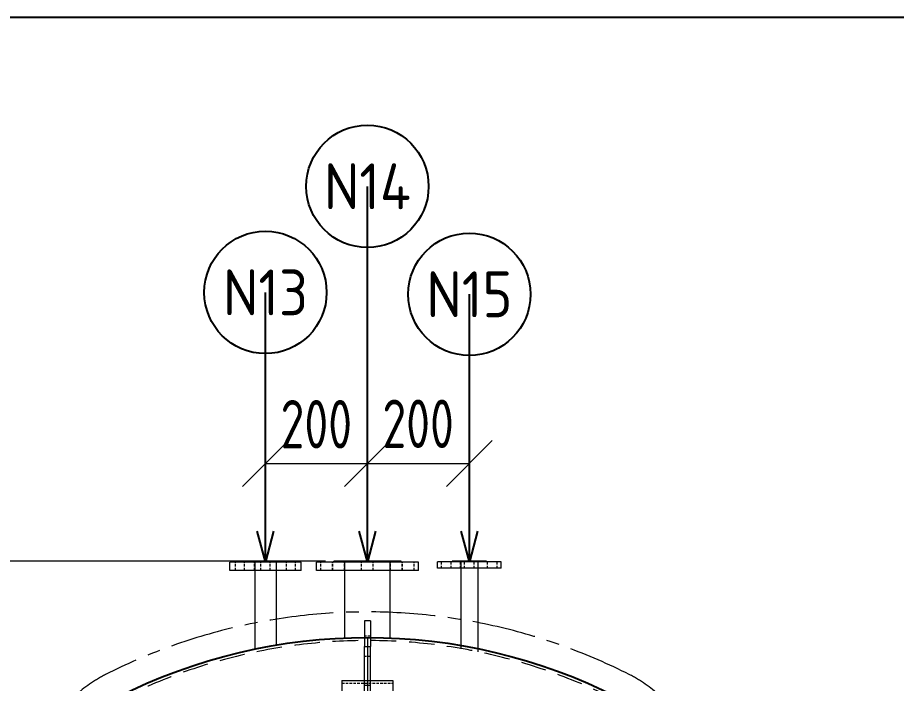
# Model space of a CAD drawing. Header units: millimetres. Extents: x -46397 to 283259, y -8690 to 23983.
# Drawn here: x -35030 to -33306, y 6039 to 7344 of the extents above; entities that cross this region are included whole.
import ezdxf
from ezdxf import colors
from ezdxf.entities.mleader import LeaderData, LeaderLine
from ezdxf.enums import TextEntityAlignment as Align
from ezdxf.math import Vec2, Vec3

# ---------------------------------------------------------------- set-up
doc = ezdxf.new("R2010")
doc.units = ezdxf.units.MM
doc.linetypes.add('CENTER', pattern=[2, 1.25, -0.25, 0.25, -0.25])
doc.linetypes.add('HIDDENX2', pattern=[0.75, 0.5, -0.25])
doc.layers.get('Defpoints').update_dxf_attribs({"lineweight": 0})
for name, color, linetype, lineweight in [('0-Dim', 7, 'Continuous', 0), ('Dtext', 255, 'Continuous', 20), ('DUONGCHINH', 7, 'Continuous', 25), ('DUONGTAM', 1, 'CENTER', 0), ('Long_AM_Visible', 30, 'Continuous', 25), ('PHANTOM 2', 8, 'Continuous', 0)]:
    doc.layers.add(name, color=color, linetype=linetype, lineweight=lineweight)
doc.styles.add('Chu va so', font='arial.ttf')
doc.styles.add('GHI CHÚ 1', font='isocp_IV25.ttf', dxfattribs={"width": 0.8})
doc.styles.add('Long_Text', font='isocp.shx', dxfattribs={"width": 0.7})
doc.styles.get("Standard").update_dxf_attribs({"font": 'isocp.shx', "width": 0.8})
doc.styles.add('TCVN', font='arial.ttf')
doc.dimstyles.new('1-30SCALE', dxfattribs={"dimtxt": 75, "dimasz": 75, "dimexe": 37.5, "dimexo": 30, "dimgap": 30, "dimtad": 1, "dimtoh": 1, "dimdec": 0, "dimdsep": 46, "dimtxsty": 'GHI CHÚ 1', "dimcen": 0.09, "dimclrd": 256, "dimclre": 256, "dimclrt": 2, "dimadec": 0, "dimazin": 0, "dimtfac": 1, "dimtdec": 0, "dimtofl": 0, "dimtmove": 0, "dimatfit": 3, "dimfxl": 1, "dimlwd": 0, "dimlwe": 0, "dimarcsym": 0})

# ---------------------------------------------------------------- blocks, each defined once
blk = doc.blocks.new('A$C3d023de0')
at = {"color": 3, "linetype": 'HIDDENX2', "lineweight": 0, "ltscale": 100, "extrusion": (0, 1, 0)}
for p, q in [((-600, 1954.6), (-600, 454.6)), ((600, 1954.6), (600, 454.6))]:
    blk.add_line(p, q, dxfattribs=at)
at = {"color": 3, "linetype": 'HIDDENX2', "lineweight": 0, "ltscale": 100}
for points in [[(-600, 1954.6), (-600, 2004.6, -0.284518), (-488.3, 2187.9, -0.238987), (488.3, 2187.9, -0.284518), (600, 2004.6), (600, 1954.6)], [(-600, 454.6), (-600, 404.6, 0.284518), (-488.3, 221.3, 0.238987), (488.3, 221.3, 0.284518), (600, 404.6), (600, 454.6)]]:
    blk.add_lwpolyline(points, format="xyb", dxfattribs=at)
at = {"layer": 'DUONGCHINH', "color": 2, "ltscale": 10, "extrusion": (0, 1, 0)}
for p, q in [((606, 1954.6), (-606, 1954.6)), ((-605, 1954.6), (-605, 454.6)), ((605, 1954.6), (605, 454.6)), ((605, 454.6), (-605, 454.6))]:
    blk.add_line(p, q, dxfattribs=at)
at = {"layer": 'DUONGCHINH', "color": 2, "ltscale": 10}
for points in [[(-606, 1954.6), (-606, 2004.6, -0.28449), (-491, 2193.3, -0.238987), (491, 2193.3, -0.28449), (606, 2004.6), (606, 1954.6)], [(-606, 454.6), (-606, 404.6, 0.28449), (-491, 216, 0.238987), (491, 216, 0.28449), (606, 404.6), (606, 454.6)]]:
    blk.add_lwpolyline(points, format="xyb", close=True, dxfattribs=at)
at = {"layer": 'DUONGTAM', "ltscale": 100}
blk.add_line((0, 2310.6), (0, 100), dxfattribs=at)
blk = doc.blocks.new('A$C5018b2d8')
at = {"color": 6, "linetype": 'Continuous', "lineweight": 0, "ltscale": 10, "extrusion": (0, 1, 0)}
for p, q in [((-6, 2343), (-6, 2293)), ((6, 2343), (-6, 2343)), ((6, 2343), (6, 2293)), ((-6, 2293), (6, 2293)), ((-6, 2113.7), (-6, 2293)), ((6, 2113.7), (6, 2293)), ((-50, 2226.4), (-6, 2226.4)), ((-50, 2226.4), (-50, 2197.3)), ((6, 2226.4), (50, 2226.4)), ((50, 2226.4), (50, 2197.3)), ((-50, 2197.3), (-50, 2087.4)), ((50, 2197.3), (50, 2087.4)), ((-6, 2113.7), (6, 2113.7)), ((-50, 2085.1), (-50, 2087.4)), ((-50, 2087.4), (50, 2087.4)), ((50, 2085.1), (50, 2087.4)), ((-50, 2085.1), (50, 2085.1))]:
    blk.add_line(p, q, dxfattribs=at)
at = {"color": 4, "linetype": 'HIDDENX2', "lineweight": 0, "ltscale": 10, "extrusion": (0, 1, 0)}
for p, q in [((6, 2313), (-6, 2313)), ((6, 2273), (-6, 2273)), ((-6, 2226.4), (6, 2226.4)), ((-50, 2220.9), (50, 2220.9)), ((-6, 2217), (6, 2217))]:
    blk.add_line(p, q, dxfattribs=at)
blk = doc.blocks.new('_TagCircle')
at = {"color": 0, "linetype": 'ByBlock', "lineweight": -2, "transparency": 16777216}
blk.add_circle((0, 0), 4, dxfattribs=at)
at = {"layer": 'Long_AM_Visible', "color": 0, "transparency": 16777216, "style": 'Long_Text'}
blk.add_attdef('TAGNUMBER', text='', height=3, dxfattribs=at).set_placement((0, -1.5), align=Align.CENTER)
blk = doc.blocks.new('_Open30')
at = {"color": 0, "linetype": 'ByBlock', "lineweight": -2}
for p, q in [((-1, 0.268), (0, 0)), ((0, 0), (-1, -0.268)), ((0, 0), (-1, 0))]:
    blk.add_line(p, q, dxfattribs=at)
blk = doc.blocks.new('_Oblique')
at = {"color": 0, "linetype": 'ByBlock', "lineweight": -2}
blk.add_line((-0.5, -0.5), (0.5, 0.5), dxfattribs=at)
blk = doc.blocks.new('*D1597')
at = {"layer": 'Defpoints', "color": 0, "transparency": 16777216}
for p in [(-34343.4, 6470), (-34543.4, 6277.5, -1.5), (-34343.4, 6277.5, -1.5)]:
    blk.add_point(p, dxfattribs=at)
at = {"layer": 'PHANTOM 2', "linetype": 'Continuous', "lineweight": 0, "transparency": 16777216}
for p, q in [((-34543.4, 6307.5), (-34543.4, 6500)), ((-34343.4, 6307.5), (-34343.4, 6500)), ((-34543.4, 6470), (-34343.4, 6470))]:
    blk.add_line(p, q, dxfattribs=at)
at = {"layer": 'PHANTOM 2', "lineweight": 0, "transparency": 16777216, "xscale": 90, "yscale": 90, "zscale": 90, "rotation": 180}
blk.add_blockref('_Oblique', (-34543.4, 6470), dxfattribs=at)
at = {"layer": 'PHANTOM 2', "lineweight": 0, "transparency": 16777216, "xscale": 90, "yscale": 90, "zscale": 90}
blk.add_blockref('_Oblique', (-34343.4, 6470), dxfattribs=at)
at = {"layer": 'PHANTOM 2', "color": 2, "transparency": 16777216, "insert": (-34443.6, 6547.1), "char_height": 95, "attachment_point": 5, "style": 'GHI CHÚ 1'}
blk.add_mtext('200', dxfattribs=at)
blk = doc.blocks.new('*D1598')
at = {"layer": 'Defpoints', "color": 0, "transparency": 16777216}
for p in [(-34143.4, 6470), (-34343.4, 6277.5, -1.5), (-34143.4, 6277.5, -1.5)]:
    blk.add_point(p, dxfattribs=at)
at = {"layer": 'PHANTOM 2', "linetype": 'Continuous', "lineweight": 0, "transparency": 16777216}
for p, q in [((-34343.4, 6307.5), (-34343.4, 6500)), ((-34143.4, 6307.5), (-34143.4, 6500)), ((-34343.4, 6470), (-34143.4, 6470))]:
    blk.add_line(p, q, dxfattribs=at)
at = {"layer": 'PHANTOM 2', "lineweight": 0, "transparency": 16777216, "xscale": 90, "yscale": 90, "zscale": 90, "rotation": 180}
blk.add_blockref('_Oblique', (-34343.4, 6470), dxfattribs=at)
at = {"layer": 'PHANTOM 2', "lineweight": 0, "transparency": 16777216, "xscale": 90, "yscale": 90, "zscale": 90}
blk.add_blockref('_Oblique', (-34143.4, 6470), dxfattribs=at)
at = {"layer": 'PHANTOM 2', "color": 2, "transparency": 16777216, "insert": (-34243.9, 6547.9), "char_height": 95, "attachment_point": 5, "style": 'GHI CHÚ 1'}
blk.add_mtext('200', dxfattribs=at)
blk = doc.blocks.new('*U1811')
at = {"lineweight": 25}
for points in [[(0, 0), (18993, 0), (18993, 12441.4), (0, 12441.4)], [(0, 0), (14360.6, 0), (14360.6, 12441.4), (0, 12441.4)]]:
    blk.add_lwpolyline(points, close=True, dxfattribs=at)
at = {"layer": 'Dtext', "ltscale": 0.1}
for tag, p, height, style in [('FOR_APPROVAL3', (15310.2, 4667.2, -0.7), 99.3, 'TCVN'), ('REV_3', (14482.9, 4673), 82.7, 'TCVN'), ('REV_2', (14482.9, 4364.2), 82.7, 'TCVN'), ('FOR_APPROVAL2', (15310.2, 4358.4, -0.7), 99.3, 'TCVN'), ('REV_1', (14482.9, 4055.4), 82.7, 'TCVN'), ('FOR_APPROVAL1', (15310.2, 4049.5, -0.7), 99.3, 'TCVN'), ('NGUOI_VE', (16191.6, 3742.1, -0.7), 99.3, 'TCVN'), ('NGUOI_KIEM_2', (17068.8, 3742.1, -0.8), 99.3, 'TCVN'), ('NGUOI_DUYET', (18128.4, 3742.1, -0.8), 99.3, 'TCVN'), ('REV_0', (14482.9, 3746.5), 82.7, 'TCVN'), ('1.1_A4', (18181.6, 188.4, -0.8), 99.3, 'Chu va so'), ('A4_A4', (18511.9, 188.4, -0.8), 99.3, 'Chu va so'), ('REV.', (18783.9, 188.4, -0.8), 99.3, 'Chu va so')]:
    blk.add_attdef(tag, p, '', height=height, dxfattribs=dict(at, style=style))
for tag, p, height, style, width in [('NGAY_REV03', (14692.6, 4667.2, -0.7), 86, 'TCVN', 0.95), ('NGAY_REV02', (14692.6, 4358.4, -0.7), 86, 'TCVN', 0.95), ('NGAY_REV01', (14692.6, 4049.5, -0.7), 86, 'TCVN', 0.95), ('NGAY_REV0', (14692.6, 3740.7, -0.8), 86, 'TCVN', 0.95), ('DWD.NO', (14684.9, 80.5, -0.8), 132.4, 'Chu va so', 0.85)]:
    blk.add_attdef(tag, p, '', height=height, dxfattribs=dict(at, style=style, width=width))
at = {"layer": 'Dtext', "lineweight": 25, "ltscale": 0.1, "style": 'Chu va so'}
for tag, p, height in [('PROJECT_CODE', (15641.5, 1555.2), 198.5), ('TITLE1', (14781.7, 1186, -0.8), 132.4), ('TITLE2', (14781.7, 874.8, -0.8), 132.4), ('TITLE3', (14781.7, 565.9, -0.8), 132.4)]:
    blk.add_attdef(tag, p, '', height=height, dxfattribs=at)
blk = doc.blocks.new('*D1877')
at = {"layer": 'Defpoints', "color": 0, "transparency": 16777216}
for p in [(-35564.4, 6278.5), (-34395.6, 6278.5, -1.5), (-34953.5, 3741.3, -1.5)]:
    blk.add_point(p, dxfattribs=at)
at = {"layer": 'PHANTOM 2', "linetype": 'Continuous', "lineweight": 0, "transparency": 16777216}
for p, q in [((-34425.6, 6278.5), (-35594.4, 6278.5)), ((-35564.4, 3831.3), (-35564.4, 6188.5)), ((-34983.5, 3741.3), (-35594.4, 3741.3))]:
    blk.add_line(p, q, dxfattribs=at)
at = {"layer": 'PHANTOM 2', "transparency": 16777216}
for points in [[(-35579.4, 6188.5), (-35549.4, 6188.5), (-35564.4, 6278.5)], [(-35579.4, 3831.3), (-35549.4, 3831.3), (-35564.4, 3741.3)]]:
    blk.add_solid(points, dxfattribs=at)
at = {"layer": 'PHANTOM 2', "color": 2, "transparency": 16777216, "insert": (-35643.7, 5009.9), "char_height": 95, "attachment_point": 5, "rotation": 90, "style": 'GHI CHÚ 1'}
blk.add_mtext('2537', dxfattribs=at)

msp = doc.modelspace()

# ---------------------------------------------------------------- linework, layer by layer
at = {"color": 2, "linetype": 'Continuous', "lineweight": 0, "ltscale": 10, "extrusion": (0, 1, 0)}
for p, q in [((-34473.36, 6276.52, -1.5), (-34613.36, 6276.52, -1.5)), ((-34613.36, 6260.52, -1.5), (-34613.36, 6276.52, -1.5)), ((-34504.36, 6278.52, -1.5), (-34582.36, 6278.52, -1.5)), ((-34582.36, 6276.52, -1.5), (-34582.36, 6278.52, -1.5)), ((-34564.46, 6278.52, -1.5), (-34564.46, 6105.77, -1.5)), ((-34522.26, 6278.52, -1.5), (-34522.26, 6113.68, -1.5)), ((-34504.36, 6276.52, -1.5), (-34504.36, 6278.52, -1.5)), ((-34473.36, 6260.52, -1.5), (-34473.36, 6276.52, -1.5)), ((-34243.36, 6276.52, -1.5), (-34443.36, 6276.52, -1.5)), ((-34443.36, 6260.52, -1.5), (-34443.36, 6276.52, -1.5)), ((-34277.36, 6278.52, -1.5), (-34409.36, 6278.52, -1.5)), ((-34409.36, 6276.52, -1.5), (-34409.36, 6278.52, -1.5)), ((-34387.81, 6127.61, -1.5), (-34387.81, 6278.52, -1.5)), ((-34298.91, 6127.61, -1.5), (-34298.91, 6278.52, -1.5)), ((-34277.36, 6276.52, -1.5), (-34277.36, 6278.52, -1.5)), ((-34243.36, 6260.52, -1.5), (-34243.36, 6276.52, -1.5)), ((-34080.86, 6277.52, -1.5), (-34205.86, 6277.52, -1.5)), ((-34205.86, 6264.52, -1.5), (-34205.86, 6277.52, -1.5)), ((-34109.86, 6278.52, -1.5), (-34176.86, 6278.52, -1.5)), ((-34176.86, 6277.52, -1.5), (-34176.86, 6278.52, -1.5)), ((-34160.06, 6278.52, -1.5), (-34160.06, 6106.85, -1.5)), ((-34126.66, 6278.52, -1.5), (-34126.66, 6100.56, -1.5)), ((-34109.86, 6277.52, -1.5), (-34109.86, 6278.52, -1.5)), ((-34080.86, 6264.52, -1.5), (-34080.86, 6277.52, -1.5)), ((-34473.36, 6260.52, -1.5), (-34613.36, 6260.52, -1.5)), ((-34243.36, 6260.52, -1.5), (-34443.36, 6260.52, -1.5)), ((-34080.86, 6264.52, -1.5), (-34205.86, 6264.52, -1.5))]:
    msp.add_line(p, q, dxfattribs=at)
at = {"color": 1, "linetype": 'HIDDENX2', "lineweight": 0, "ltscale": 10, "extrusion": (0, 1, 0)}
for p, q in [((-34602.36, 6260.52, -1.5), (-34602.36, 6276.52, -1.5)), ((-34584.36, 6260.52, -1.5), (-34584.36, 6276.52, -1.5)), ((-34565.11, 6260.52, -1.5), (-34565.11, 6278.52, -1.5)), ((-34552.36, 6260.52, -1.5), (-34552.36, 6276.52, -1.5)), ((-34534.36, 6260.52, -1.5), (-34534.36, 6276.52, -1.5)), ((-34521.61, 6260.52, -1.5), (-34521.61, 6278.52, -1.5)), ((-34502.36, 6260.52, -1.5), (-34502.36, 6276.52, -1.5)), ((-34484.36, 6260.52, -1.5), (-34484.36, 6276.52, -1.5)), ((-34434.86, 6260.52, -1.5), (-34434.86, 6276.52, -1.5)), ((-34411.86, 6260.52, -1.5), (-34411.86, 6276.52, -1.5)), ((-34411.43, 6260.52, -1.5), (-34411.43, 6276.52, -1.5)), ((-34388.43, 6260.52, -1.5), (-34388.43, 6276.52, -1.5)), ((-34388.36, 6260.52, -1.5), (-34388.36, 6278.52, -1.5)), ((-34354.86, 6260.52, -1.5), (-34354.86, 6276.52, -1.5)), ((-34331.86, 6260.52, -1.5), (-34331.86, 6276.52, -1.5)), ((-34298.36, 6260.52, -1.5), (-34298.36, 6278.52, -1.5)), ((-34298.29, 6260.52, -1.5), (-34298.29, 6276.52, -1.5)), ((-34275.29, 6260.52, -1.5), (-34275.29, 6276.52, -1.5)), ((-34274.86, 6260.52, -1.5), (-34274.86, 6276.52, -1.5)), ((-34251.86, 6260.52, -1.5), (-34251.86, 6276.52, -1.5)), ((-34197.86, 6264.52, -1.5), (-34197.86, 6277.52, -1.5)), ((-34178.86, 6264.52, -1.5), (-34178.86, 6277.52, -1.5)), ((-34160.61, 6264.52, -1.5), (-34160.61, 6278.52, -1.5)), ((-34152.86, 6264.52, -1.5), (-34152.86, 6277.52, -1.5)), ((-34133.86, 6264.52, -1.5), (-34133.86, 6277.52, -1.5)), ((-34126.11, 6264.52, -1.5), (-34126.11, 6278.52, -1.5)), ((-34107.86, 6264.52, -1.5), (-34107.86, 6277.52, -1.5)), ((-34088.86, 6264.52, -1.5), (-34088.86, 6277.52, -1.5))]:
    msp.add_line(p, q, dxfattribs=at)
at = {"color": 2, "linetype": 'Continuous', "lineweight": 0, "ltscale": 10}
msp.add_arc((-34343.36, 5042.52, -1.5), 1086, 99.48172, 101.74704, dxfattribs=at)

# ---------------------------------------------------------------- block references
for name in ['A$C3d023de0', 'A$C5018b2d8']:
    msp.add_blockref(name, (-34343.36, 3818.29, -1.5))

# ---------------------------------------------------------------- dimensions: what is measured, and where the dimension line sits
at = {"layer": 'PHANTOM 2'}
for base, p1, p2, picture, middle in [((-34343.36, 6470.02), (-34543.36, 6277.52, -1.5), (-34343.36, 6277.52, -1.5), '*D1597', (-34443.63, 6469.56)), ((-34143.36, 6470.02), (-34343.36, 6277.52, -1.5), (-34143.36, 6277.52, -1.5), '*D1598', (-34243.88, 6470.44))]:
    dim = msp.add_linear_dim(base=base, p1=p1, p2=p2, dimstyle='1-30SCALE', override={"dimtxt": 95, "dimasz": 90, "dimexe": 30, "dimblk1": 'Oblique', "dimblk2": 'Oblique', "dimsah": 1, "dimtmove": 1}, dxfattribs=at)
    dim.commit()
    dim.dimension.update_dxf_attribs({"geometry": picture, "text_midpoint": middle, "dimtype": 160})

# ---------------------------------------------------------------- leaders
at = {"layer": '0-Dim', "color": 6}
ml = msp.add_multileader_block('Standard', dxfattribs=at)
ml.set_content('_TagCircle', color=6, scale=30)
ml.set_attribute('TAGNUMBER', 'N14', width=0)
ml.set_leader_properties(color=5)
ml.set_arrow_properties(name='OPEN30')
ml.build(insert=Vec2(0, 0))
ml.multileader.update_dxf_attribs({"has_dogleg": 0, "text_left_attachment_type": 6, "text_right_attachment_type": 6, "dogleg_length": 0.36, "arrow_head_size": 60, "block_connection_type": 1})
ctx = ml.context
ctx.base_point, ctx.char_height, ctx.arrow_head_size, ctx.landing_gap_size, ctx.plane_origin = Vec3(-34343.36, 7013.47, -1.5), 56, 60, 1.4, Vec3(-33993.74, 6665.16, -1.5)
ctx.left_attachment, ctx.right_attachment, ctx.attachment_type = 6, 6, 1
notes = []
notes.append((ctx, [(0, (1, 1, 0), (-34343, 7013.47, -1.5), (-1, 0), 0.36, [(0, [(-34343.36, 6277.52, -1.5)], 0, [])])]))
ctx.block.insert = Vec3(-34343.36, 7013.47, -1.5)
ml = msp.add_multileader_block('Standard', dxfattribs=at)
ml.set_content('_TagCircle', color=6, scale=30)
ml.set_attribute('TAGNUMBER', 'N13', width=0)
ml.set_leader_properties(color=5)
ml.set_arrow_properties(name='OPEN30')
ml.build(insert=Vec2(0, 0))
ml.multileader.update_dxf_attribs({"has_dogleg": 0, "text_left_attachment_type": 6, "text_right_attachment_type": 6, "dogleg_length": 0.36, "arrow_head_size": 60, "block_connection_type": 1})
ctx = ml.context
ctx.base_point, ctx.char_height, ctx.arrow_head_size, ctx.landing_gap_size, ctx.plane_origin = Vec3(-34543.36, 6805.45, -1.5), 56, 60, 1.4, Vec3(-34193.74, 6665.16, -1.5)
ctx.left_attachment, ctx.right_attachment, ctx.attachment_type = 6, 6, 1
notes.append((ctx, [(0, (1, 1, 0), (-34543, 6805.45, -1.5), (-1, 0), 0.36, [(0, [(-34543.36, 6277.52, -1.5)], 0, [])])]))
ctx.block.insert = Vec3(-34543.36, 6805.45, -1.5)
ml = msp.add_multileader_block('Standard', dxfattribs=at)
ml.set_content('_TagCircle', color=6, scale=30)
ml.set_attribute('TAGNUMBER', 'N15', width=0)
ml.set_leader_properties(color=5)
ml.set_arrow_properties(name='OPEN30')
ml.build(insert=Vec2(0, 0))
ml.multileader.update_dxf_attribs({"has_dogleg": 0, "text_left_attachment_type": 6, "text_right_attachment_type": 6, "dogleg_length": 0.36, "arrow_head_size": 60, "block_connection_type": 1})
ctx = ml.context
ctx.base_point, ctx.char_height, ctx.arrow_head_size, ctx.landing_gap_size, ctx.plane_origin = Vec3(-34143.36, 6801.75, -1.5), 56, 60, 1.4, Vec3(-33793.74, 6665.16, -1.5)
ctx.left_attachment, ctx.right_attachment, ctx.attachment_type = 6, 6, 1
notes.append((ctx, [(0, (1, 1, 0), (-34143, 6801.75, -1.5), (-1, 0), 0.36, [(0, [(-34143.36, 6277.52, -1.5)], 0, [])])]))
ctx.block.insert = Vec3(-34143.36, 6801.75, -1.5)
for ctx, leaders in notes:
    for number, flags, end, landing, length, lines in leaders:
        leader = LeaderData()
        leader.index, (leader.has_last_leader_line, leader.has_dogleg_vector, leader.attachment_direction) = number, flags
        leader.last_leader_point, leader.dogleg_vector, leader.dogleg_length = Vec3(end), Vec3(landing), length
        for number, points, colour, breaks in lines:
            line = LeaderLine()
            line.index, line.vertices, line.color, line.breaks = number, Vec3.list(points), colors.encode_raw_color(colour), breaks
            leader.lines.append(line)
        ctx.leaders.append(leader)

# ---------------------------------------------------------------- next in the draw order: block references
at = {"xscale": 0.9084576280678549, "yscale": 0.9084576280678549, "zscale": 0.9084576280678549}
msp.add_blockref('*U1811', (-44445.23, -3958.11), dxfattribs=at)

# ---------------------------------------------------------------- next in the draw order: linework, layer by layer
at = {"layer": 'DUONGTAM', "color": 5, "lineweight": 0, "ltscale": 100, "elevation": -1.5}
msp.add_lwpolyline([(-34999.36, 5772.97), (-34999.36, 4272.97), (-34999.36, 4223.14, 0.2842961), (-34857, 3989.71, 0.2389867), (-33829.72, 3989.71, 0.2842961), (-33687.36, 4223.14), (-33687.36, 4272.97), (-33687.36, 5772.97), (-33687.36, 5822.8, 0.2842961), (-33829.72, 6056.23, 0.2389867), (-34857, 6056.23, 0.2842961), (-34999.36, 5822.8)], format="xyb", close=True, dxfattribs=at)

# ---------------------------------------------------------------- next in the draw order: dimensions: what is measured, and where the dimension line sits
at = {"layer": 'PHANTOM 2'}
dim = msp.add_linear_dim(base=(-35564.39, 6278.52), p1=(-34953.47, 3741.29, -1.5), p2=(-34395.6, 6278.52, -1.5), angle=90, dimstyle='1-30SCALE', override={"dimtxt": 95, "dimasz": 90, "dimexe": 30, "dimtmove": 1}, dxfattribs=at)
dim.commit()
dim.dimension.update_dxf_attribs({"geometry": '*D1877', "text_midpoint": (-35643.75, 5009.9)})

doc.saveas('drawing.dxf')
